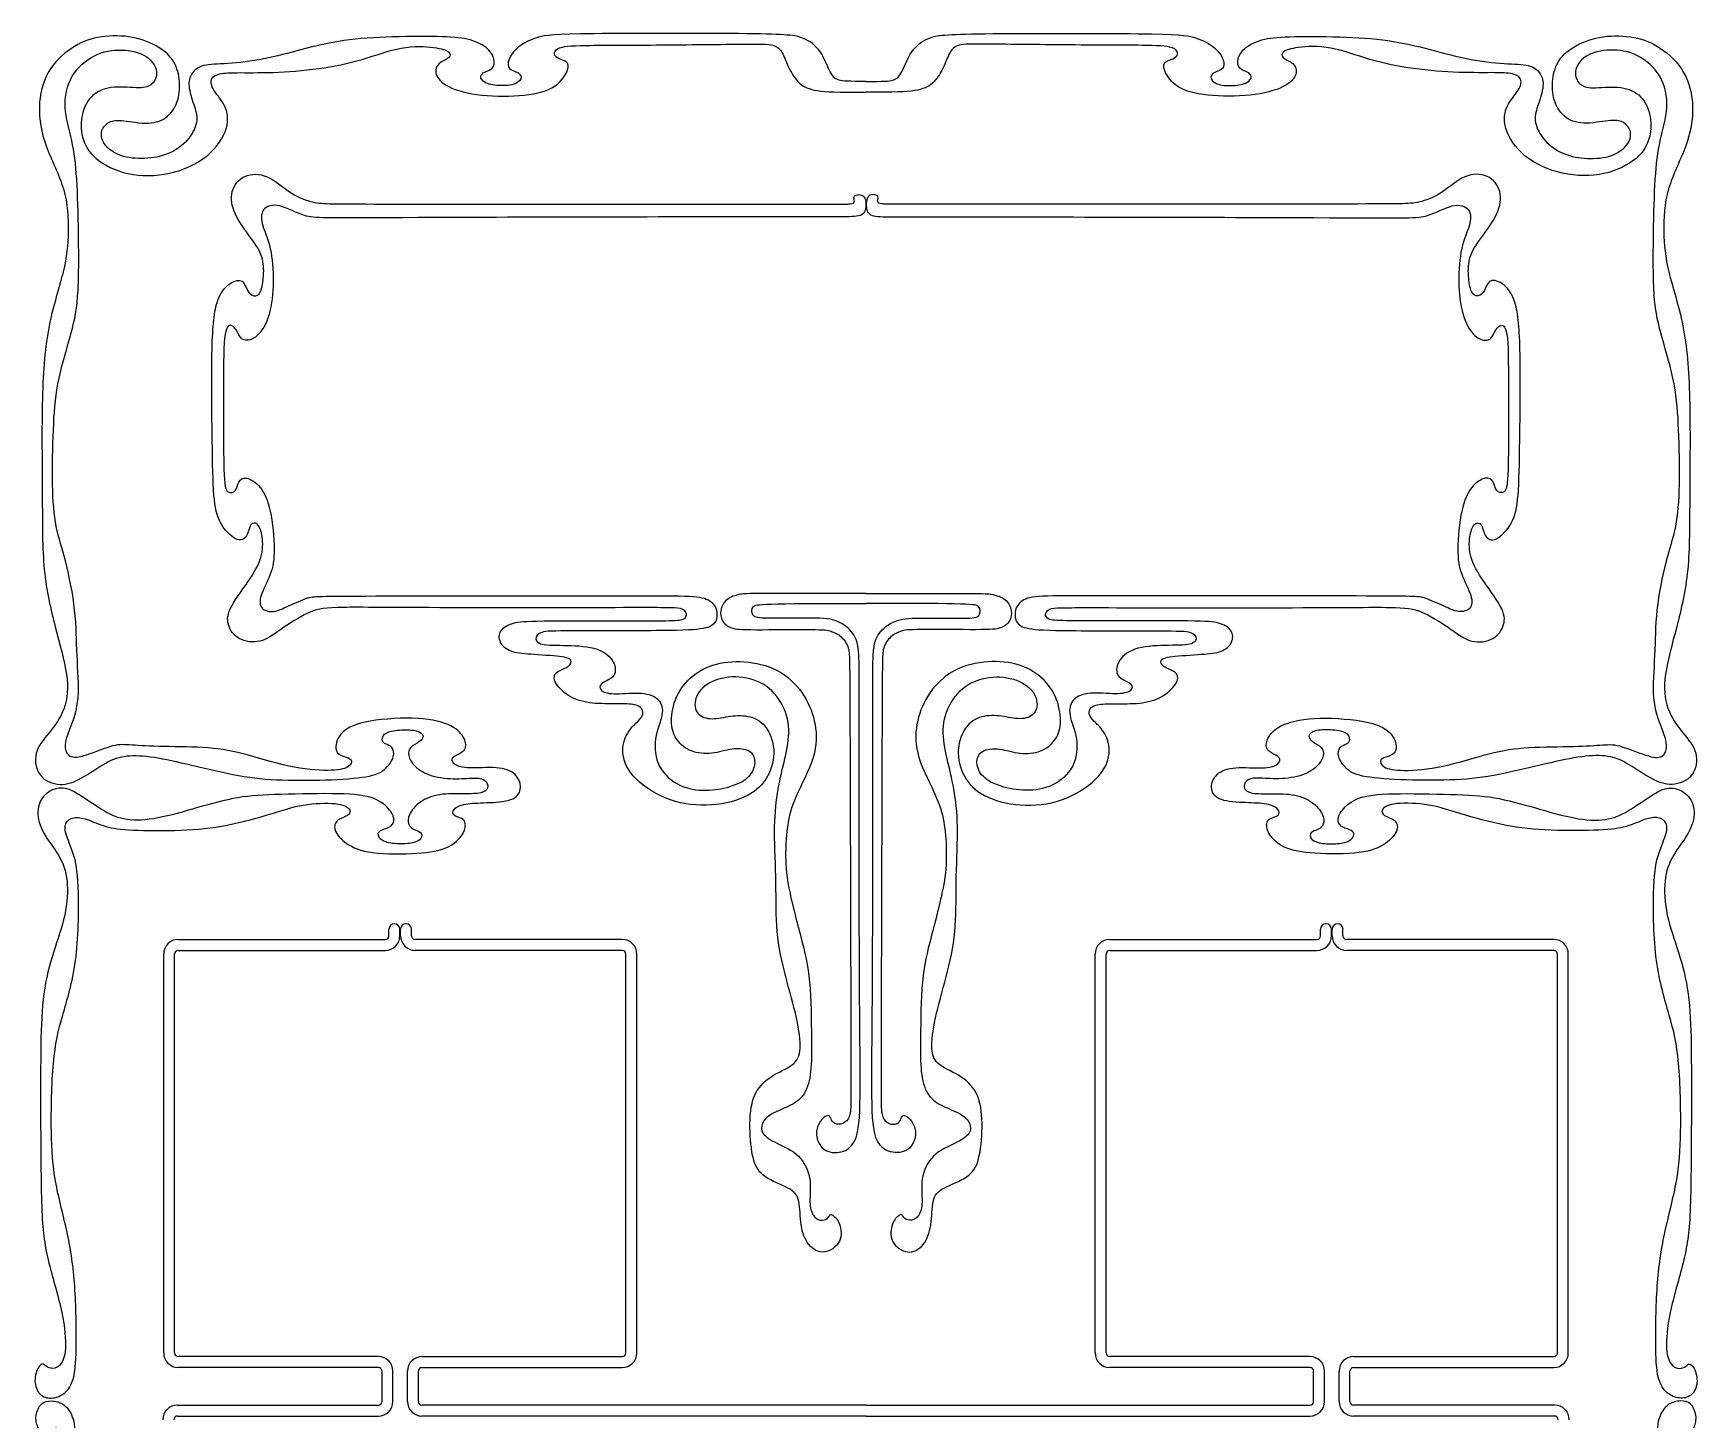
# Model space of a CAD drawing. Header units: millimetres. Extents: x -119 to 118, y -103 to 89.
# Drawn here: x 3.1 to 117.6, y -7.8 to 87.6 of the extents above; entities that cross this region are included whole.
import ezdxf

# ---------------------------------------------------------------- set-up
doc = ezdxf.new("R2010")
doc.units = ezdxf.units.MM
doc.header["$MEASUREMENT"] = 0
doc.layers.add('Layer 03', color=5, linetype='Continuous')

msp = doc.modelspace()

# ---------------------------------------------------------------- linework, layer by layer
at = {"layer": 'Layer 03'}
for p, q in [((13.03, 25.25), (27.28, 25.25)), ((27.53, 25.5), (27.53, 25.95)), ((28.28, 25.5), (28.28, 25.95)), ((28.33, 25.5), (28.33, 25.95)), ((29.08, 25.5), (29.08, 25.95)), ((43.58, 25.25), (29.33, 25.25)), ((77.11, 25.25), (91.37, 25.25)), ((91.62, 25.5), (91.62, 25.95)), ((92.37, 25.5), (92.37, 25.95)), ((92.41, 25.5), (92.41, 25.95)), ((93.16, 25.5), (93.16, 25.95)), ((107.66, 25.25), (93.41, 25.25)), ((12.03, -3.19), (12.03, 24.25)), ((12.78, -3.19), (12.78, 24.25)), ((13.03, 24.5), (27.28, 24.5)), ((43.58, 24.5), (29.33, 24.5)), ((43.83, -3.19), (43.83, 24.25)), ((44.58, -3.19), (44.58, 24.25)), ((76.11, -3.19), (76.11, 24.25)), ((76.86, -3.19), (76.86, 24.25)), ((77.11, 24.5), (91.37, 24.5)), ((107.66, 24.5), (93.41, 24.5)), ((107.91, -3.19), (107.91, 24.25)), ((108.66, -3.19), (108.66, 24.25)), ((26.8, -3.44), (13.03, -3.44)), ((26.8, -4.19), (13.03, -4.19)), ((27.05, -6.53), (27.05, -4.44)), ((27.8, -6.53), (27.8, -4.44)), ((28.8, -6.53), (28.8, -4.44)), ((29.55, -6.53), (29.55, -4.44)), ((29.8, -3.44), (43.58, -3.44)), ((29.8, -4.19), (43.58, -4.19)), ((90.89, -3.44), (77.11, -3.44)), ((90.89, -4.19), (77.11, -4.19)), ((91.14, -6.53), (91.14, -4.44)), ((91.89, -6.53), (91.89, -4.44)), ((92.89, -6.53), (92.89, -4.44)), ((93.64, -6.53), (93.64, -4.44)), ((93.89, -3.44), (107.66, -3.44)), ((93.89, -4.19), (107.66, -4.19)), ((12.97, -6.78), (26.8, -6.78)), ((60.35, -6.78), (29.8, -6.78)), ((60.35, -6.78), (90.89, -6.78)), ((107.72, -6.78), (93.89, -6.78)), ((12.97, -7.53), (26.8, -7.53)), ((60.35, -7.53), (29.8, -7.53)), ((60.35, -7.53), (90.89, -7.53)), ((107.72, -7.53), (93.89, -7.53))]:
    msp.add_line(p, q, dxfattribs=at)
for centre, radius, start, end in [((13.03, 24.25), 1, 90, 180), ((27.28, 25.5), 1, 270, 0), ((27.28, 25.5), 0.25, 270, 360), ((27.9, 25.95), 0.375, 0, 180), ((28.7, 25.95), 0.375, 0, 180), ((29.33, 25.5), 1, 180, 270), ((29.33, 25.5), 0.25, 180, 270), ((43.58, 24.25), 1, 360, 90), ((77.11, 24.25), 1, 90, 180), ((91.37, 25.5), 0.25, 270, 360), ((91.37, 25.5), 1, 270, 0), ((91.99, 25.95), 0.375, 0, 180), ((92.79, 25.95), 0.375, 0, 180), ((93.41, 25.5), 1, 180, 270), ((93.41, 25.5), 0.25, 180, 270), ((107.66, 24.25), 1, 360, 90), ((13.03, 24.25), 0.25, 90, 180), ((43.58, 24.25), 0.25, 360, 90), ((77.11, 24.25), 0.25, 90, 180), ((107.66, 24.25), 0.25, 0, 90), ((13.03, -3.19), 1, 180, 270), ((13.03, -3.19), 0.25, 180, 270), ((43.58, -3.19), 0.25, 270, 0), ((43.58, -3.19), 1, 270, 360), ((77.11, -3.19), 1, 180, 270), ((77.11, -3.19), 0.25, 180, 270), ((107.66, -3.19), 1, 270, 360), ((107.66, -3.19), 0.25, 270, 360), ((26.8, -4.44), 1, 360, 90), ((26.8, -4.44), 0.25, 360, 90), ((29.8, -4.44), 1, 90, 180), ((29.8, -4.44), 0.25, 90, 180), ((90.89, -4.44), 1, 0, 90), ((90.89, -4.44), 0.25, 360, 90), ((93.89, -4.44), 1, 90, 180), ((93.89, -4.44), 0.25, 90, 180), ((12.97, -7.78), 1, 90, 180), ((26.8, -6.53), 1, 270, 360), ((26.8, -6.53), 0.25, 270, 0), ((29.8, -6.53), 1, 180, 270), ((29.8, -6.53), 0.25, 180, 270), ((90.89, -6.53), 0.25, 270, 360), ((90.89, -6.53), 1, 270, 360), ((93.89, -6.53), 1, 180, 270), ((93.89, -6.53), 0.25, 180, 270), ((107.72, -7.78), 1, 360, 90), ((12.97, -7.78), 0.25, 90, 180), ((107.72, -7.78), 0.25, 360, 90)]:
    msp.add_arc(centre, radius, start, end, dxfattribs=at)
for points in [[(60.35, 84.28), (59.16, 84.28), (58.38, 84.28), (57.86, 84.8), (57.31, 86.42), (56.05, 87.39), (54.35, 87.59), (39.42, 87.59), (37.76, 87.39), (36.38, 86.74), (35.66, 85.74), (35.74, 85.09), (36.33, 84.95), (36.74, 84.63), (36.38, 84.04), (35.03, 83.94), (34.01, 84.17), (33.75, 84.63), (34.07, 84.95), (34.72, 85.11), (34.84, 85.8), (34.35, 86.65), (32.98, 87.26), (31.24, 87.38), (27.16, 87.37), (24.01, 87.11), (21.13, 86.37), (18.63, 85.69), (15.99, 85.46), (14.54, 85.44), (13.81, 84.74), (13.69, 83.88), (14.18, 82.47), (14.44, 81.53), (13.76, 80.16), (12.38, 79.2), (10.73, 78.91), (8.99, 79.05), (7.75, 80), (7.68, 80.95), (8.23, 81.55), (9.11, 81.66), (11.07, 81.25), (12.4, 81.77), (13.1, 82.95), (13.18, 84.46), (12.76, 85.82), (11.6, 86.79), (9.68, 87.47), (7.41, 87.41), (5.69, 86.71), (3.89, 85.02), (3.31, 82.55), (3.75, 79.91), (5.38, 76.88), (5.52, 73.84), (5.29, 71.4), (4, 67.62), (3.6, 62.9), (3.7, 55.41), (3.66, 50.52), (4.56, 46.69), (5.53, 43.3), (5.35, 41.06), (4.12, 39.39), (3.03, 38.16), (3.33, 36.36), (4.92, 35.74), (6.29, 36.22), (8.15, 37.54), (9.41, 37.96), (11.26, 37.86), (13.8, 37.29), (17.32, 36.43), (20.01, 36.18), (23.74, 36.21), (26.51, 36.45), (27.34, 36.97), (27.95, 37.85), (27.78, 38.56), (27.26, 38.67), (26.97, 38.97), (27.23, 39.54), (28.39, 39.7), (29.55, 39.66), (30, 39.26), (29.69, 38.85), (28.91, 38.5), (28.81, 37.94), (29.22, 37.14), (30.38, 36.43), (32.23, 36.25), (33.59, 36.42), (34.25, 36.21), (34.41, 35.63), (34, 35.29), (32.73, 35.26), (30.97, 35.31), (29.58, 34.77), (28.83, 33.82), (28.82, 33.14), (29.22, 32.79), (29.81, 32.65), (29.81, 32.18), (29.31, 31.86), (28.01, 31.79), (27, 32), (26.73, 32.47), (26.86, 32.76), (27.57, 32.94), (27.98, 33.34), (27.71, 34.13), (26.62, 35.08), (24.47, 35.33), (19.77, 35.24), (17.15, 35.11), (14.37, 34.33), (11.52, 33.49), (9.38, 33.39), (7.99, 33.98), (6.04, 35.38), (5.02, 35.82), (3.74, 35.32), (3.21, 34.09), (3.65, 32.57), (4.92, 31.03), (5.5, 29.42), (5.35, 26.93), (4.42, 24.4), (3.68, 21.63), (3.56, 18.14), (3.56, 14.04), (3.58, 6.39), (3.89, 3.56), (5.07, -0.16), (5.39, -2.92), (5.02, -4.06), (4.38, -4.34), (3.89, -4.11), (3.77, -3.88), (3.35, -4.11), (3.05, -5.28), (3.54, -6.22), (4.4, -6.37), (5.25, -6.03), (5.93, -5.07), (6.05, -2.85), (5.96, 1.9), (5.44, 5.15), (4.46, 8.72), (4.25, 11.68), (4.35, 17.19), (5, 19.9), (6.14, 23.46), (6.22, 29.05), (5.94, 31.03), (5.26, 32.47), (5.18, 33.29), (5.8, 33.72), (6.7, 33.58), (8.01, 32.96), (9.54, 32.75), (13.35, 32.71), (16.34, 33.02), (19.66, 33.94), (21.53, 34.59), (24.11, 34.69), (24.97, 34.23), (24.79, 33.74), (23.9, 33.53), (23.65, 32.83), (24.48, 31.81), (26.08, 31.11), (29.74, 31.13), (31.66, 31.48), (32.71, 32.47), (32.84, 33.31), (32.6, 33.6), (31.87, 33.75), (31.91, 34.24), (32.68, 34.62), (34.18, 34.65), (36.11, 34.76), (36.72, 35.55), (36.4, 36.6), (35.31, 37.17), (33.08, 36.99), (32.03, 37.17), (31.74, 37.72), (32.3, 38), (32.89, 38.32), (32.77, 39.17), (31.86, 40.1), (29.35, 40.61), (25.49, 40.28), (24.04, 39.48), (23.71, 38.11), (24.46, 37.82), (25.04, 37.68), (24.88, 37.06), (23.56, 36.8), (20.73, 37.03), (17.32, 38.15), (14.92, 38.52), (11.42, 38.5), (9.51, 38.66), (8.53, 38.68), (6.28, 37.7), (5.44, 37.77), (5.15, 38.62), (5.6, 39.78), (6.31, 41.66), (6.02, 44.83), (6.03, 47.8), (5.29, 51.46), (4.56, 53.55), (4.33, 56.31), (4.43, 60.53), (4.61, 63.35), (5.65, 66.85), (6.21, 69.04), (6.18, 73.93), (6.08, 77.78), (5.77, 80.24), (5.05, 82.48), (5.54, 84.78), (7.24, 86.23), (9.16, 86.57), (11.02, 86.1), (11.72, 84.91), (11.28, 83.99), (10.51, 83.77), (8.56, 83.99), (7.06, 83.5), (6.32, 82.07), (6.32, 80.41), (7.12, 78.94), (9.47, 77.73), (12.48, 77.76), (15.21, 78.99), (16.62, 81.15), (16.31, 82.7), (15.45, 83.6), (15.17, 84.39), (15.65, 84.82), (16.83, 84.9), (19.47, 84.85), (22.71, 85.1), (25.73, 85.71), (28.42, 86.77), (30.84, 86.64), (31.77, 86.33), (31.77, 85.89), (30.88, 85.55), (30.62, 84.92), (31.17, 83.99), (33.41, 83.26), (36.62, 83.22), (39, 83.68), (39.99, 85.17), (39.78, 85.7), (39.21, 85.79), (38.8, 86.13), (39.05, 86.58), (40, 86.78), (45.16, 86.76), (52.63, 86.86), (54.1, 86.85), (54.59, 86.35), (55.02, 85.15), (55.7, 84.06), (56.8, 83.58), (58.35, 83.53), (60.35, 83.53)], [(60.35, 84.28), (61.53, 84.28), (62.31, 84.28), (62.83, 84.8), (63.38, 86.42), (64.64, 87.39), (66.34, 87.59), (81.27, 87.59), (82.93, 87.39), (84.31, 86.74), (85.03, 85.74), (84.96, 85.09), (84.36, 84.95), (83.95, 84.63), (84.31, 84.04), (85.66, 83.94), (86.68, 84.17), (86.94, 84.63), (86.62, 84.95), (85.97, 85.11), (85.85, 85.8), (86.34, 86.65), (87.71, 87.26), (89.45, 87.38), (93.53, 87.37), (96.68, 87.11), (99.56, 86.37), (102.06, 85.69), (104.7, 85.46), (106.16, 85.44), (106.88, 84.74), (107, 83.88), (106.51, 82.47), (106.25, 81.53), (106.93, 80.16), (108.31, 79.2), (109.96, 78.91), (111.71, 79.05), (112.94, 80), (113.01, 80.95), (112.46, 81.55), (111.58, 81.66), (109.62, 81.25), (108.29, 81.77), (107.59, 82.95), (107.51, 84.46), (107.93, 85.82), (109.09, 86.79), (111.01, 87.47), (113.28, 87.41), (115, 86.71), (116.8, 85.02), (117.38, 82.55), (116.94, 79.91), (115.31, 76.88), (115.17, 73.84), (115.4, 71.4), (116.69, 67.62), (117.09, 62.9), (116.99, 55.41), (117.03, 50.52), (116.13, 46.69), (115.16, 43.3), (115.34, 41.06), (116.57, 39.39), (117.66, 38.16), (117.36, 36.36), (115.77, 35.74), (114.4, 36.22), (112.54, 37.54), (111.28, 37.96), (109.43, 37.86), (106.89, 37.29), (103.37, 36.43), (100.68, 36.18), (96.95, 36.21), (94.18, 36.45), (93.35, 36.97), (92.74, 37.85), (92.91, 38.56), (93.43, 38.67), (93.72, 38.97), (93.46, 39.54), (92.3, 39.7), (91.14, 39.66), (90.69, 39.26), (91, 38.85), (91.78, 38.5), (91.88, 37.94), (91.47, 37.14), (90.31, 36.43), (88.46, 36.25), (87.1, 36.42), (86.44, 36.21), (86.28, 35.63), (86.69, 35.29), (87.96, 35.26), (89.72, 35.31), (91.11, 34.77), (91.86, 33.82), (91.87, 33.14), (91.47, 32.79), (90.88, 32.65), (90.88, 32.18), (91.38, 31.86), (92.68, 31.79), (93.7, 32), (93.96, 32.47), (93.83, 32.76), (93.12, 32.94), (92.71, 33.34), (92.98, 34.13), (94.07, 35.08), (96.22, 35.33), (100.92, 35.24), (103.54, 35.11), (106.32, 34.33), (109.17, 33.49), (111.32, 33.39), (112.7, 33.98), (114.65, 35.38), (115.67, 35.82), (116.95, 35.32), (117.48, 34.09), (117.04, 32.57), (115.77, 31.03), (115.2, 29.42), (115.34, 26.93), (116.27, 24.4), (117.01, 21.63), (117.13, 18.14), (117.13, 14.04), (117.11, 6.39), (116.8, 3.56), (115.62, -0.16), (115.3, -2.92), (115.67, -4.06), (116.31, -4.34), (116.8, -4.11), (116.92, -3.88), (117.34, -4.11), (117.64, -5.28), (117.16, -6.22), (116.29, -6.37), (115.44, -6.03), (114.76, -5.07), (114.64, -2.85), (114.73, 1.9), (115.25, 5.15), (116.23, 8.72), (116.44, 11.68), (116.34, 17.19), (115.69, 19.9), (114.55, 23.46), (114.47, 29.05), (114.75, 31.03), (115.43, 32.47), (115.51, 33.29), (114.89, 33.72), (113.99, 33.58), (112.68, 32.96), (111.15, 32.75), (107.34, 32.71), (104.35, 33.02), (101.03, 33.94), (99.16, 34.59), (96.58, 34.69), (95.72, 34.23), (95.91, 33.74), (96.79, 33.53), (97.04, 32.83), (96.21, 31.81), (94.62, 31.11), (90.95, 31.13), (89.03, 31.48), (87.98, 32.47), (87.85, 33.31), (88.09, 33.6), (88.82, 33.75), (88.78, 34.24), (88.01, 34.62), (86.51, 34.65), (84.58, 34.76), (83.97, 35.55), (84.3, 36.6), (85.38, 37.17), (87.61, 36.99), (88.66, 37.17), (88.96, 37.72), (88.39, 38), (87.8, 38.32), (87.92, 39.17), (88.83, 40.1), (91.34, 40.61), (95.2, 40.28), (96.65, 39.48), (96.98, 38.11), (96.23, 37.82), (95.65, 37.68), (95.81, 37.06), (97.13, 36.8), (99.96, 37.03), (103.37, 38.15), (105.77, 38.52), (109.27, 38.5), (111.18, 38.66), (112.16, 38.68), (114.41, 37.7), (115.25, 37.77), (115.54, 38.62), (115.09, 39.78), (114.38, 41.66), (114.67, 44.83), (114.66, 47.8), (115.4, 51.46), (116.13, 53.55), (116.36, 56.31), (116.26, 60.53), (116.08, 63.35), (115.04, 66.85), (114.48, 69.04), (114.51, 73.93), (114.61, 77.78), (114.92, 80.24), (115.64, 82.48), (115.15, 84.78), (113.45, 86.23), (111.53, 86.57), (109.67, 86.1), (108.97, 84.91), (109.41, 83.99), (110.18, 83.77), (112.13, 83.99), (113.63, 83.5), (114.37, 82.07), (114.37, 80.41), (113.58, 78.94), (111.22, 77.73), (108.22, 77.76), (105.48, 78.99), (104.08, 81.15), (104.38, 82.7), (105.25, 83.6), (105.53, 84.39), (105.04, 84.82), (103.86, 84.9), (101.22, 84.85), (97.98, 85.1), (94.96, 85.71), (92.27, 86.77), (89.85, 86.64), (88.92, 86.33), (88.92, 85.89), (89.81, 85.55), (90.07, 84.92), (89.52, 83.99), (87.28, 83.26), (84.07, 83.22), (81.69, 83.68), (80.7, 85.17), (80.91, 85.7), (81.48, 85.79), (81.89, 86.13), (81.64, 86.58), (80.69, 86.78), (75.53, 86.76), (68.06, 86.86), (66.59, 86.85), (66.1, 86.35), (65.67, 85.15), (64.99, 84.06), (63.89, 83.58), (62.34, 83.53), (60.35, 83.53)], [(53.1, 75.84), (47.48, 75.84), (25.6, 75.84), (23.21, 75.85), (22.17, 75.94), (20.69, 76.55), (19.17, 77.95), (17.5, 77.93), (16.55, 76.77), (16.78, 75.17), (18.09, 73.46), (18.91, 72.24), (18.93, 70.9), (18.74, 69.65), (18.23, 69.44), (17.75, 69.82), (17.55, 70.7), (16.59, 70.54), (15.53, 69.3), (15.29, 65.81), (15.38, 58.43), (15.45, 55.25), (15.92, 53.65), (17.21, 52.47), (17.86, 53.06), (17.95, 53.92), (18.48, 53.94), (18.83, 53.22), (18.9, 51.7), (18.14, 50.21), (16.45, 48), (16.34, 46.91), (17.08, 45.81), (18.72, 45.58), (19.94, 46.51), (22.03, 47.86), (23.38, 48.15), (28.17, 48.06), (45.76, 48.08), (47.37, 48.08), (47.84, 47.95), (48.06, 47.63), (47.89, 47.28), (47.24, 47.16), (44.01, 47.18), (37.26, 47.18), (36.06, 47.08), (35.07, 46.56), (35.09, 45.64), (35.82, 45), (37.1, 44.87), (39.59, 44.73), (40.16, 44.49), (39.99, 44.01), (39, 43.7), (38.76, 43.13), (39.64, 42.05), (41.06, 41.48), (42.85, 41.46), (44.33, 41.47), (44.92, 41.25), (45.08, 40.77), (44.74, 40.31), (43.97, 39.65), (43.42, 38.32), (44.01, 36.5), (46.5, 34.77), (49.37, 34.31), (52.18, 34.92), (53.58, 36.19), (54.21, 38.06), (53.6, 39.98), (52.41, 40.68), (51.01, 40.67), (49.73, 40.32), (48.62, 40.68), (48.46, 41.84), (49.43, 43.04), (51.37, 43.46), (53.36, 42.99), (54.78, 41.4), (55.17, 39.45), (54.72, 37.48), (54.21, 35.37), (53.98, 32.84), (54.2, 29.08), (54.1, 25.75), (54.8, 22.67), (55.66, 19.72), (55.92, 17.56), (55.5, 16.59), (53.7, 15.89), (52.48, 14.6), (52.29, 12.35), (52.53, 9.96), (53.2, 8.86), (55.2, 8.16), (55.84, 7.43), (55.79, 5.52), (56.32, 4.14), (57.45, 3.49), (58.76, 4.43), (58.59, 5.79), (58.02, 6.36), (57.84, 6.36), (57.77, 6.02), (57.16, 5.87), (56.69, 6.2), (56.4, 7.07), (56.64, 8.78), (55.86, 10.52), (54.08, 11.26), (53.11, 11.88), (53.14, 12.63), (53.71, 13.26), (55.25, 13.82), (56.2, 14.55), (56.61, 16.07), (56.59, 18.15), (56.57, 22.63), (55.93, 25.22), (54.88, 29.11), (54.78, 31.23), (54.91, 33.16), (55.33, 34.87), (56.99, 37.91), (56.95, 40.07), (56.24, 42.03), (54.61, 43.81), (52.23, 44.45), (49.99, 44.34), (48.15, 43.36), (47.09, 41.76), (46.87, 40), (47.27, 38.9), (48.26, 38.12), (49.76, 37.95), (51.15, 38.45), (52.49, 38.31), (52.84, 37.42), (52.41, 36.39), (51.14, 35.74), (49.34, 35.42), (47.49, 35.69), (45.92, 37.04), (45.7, 39.11), (46.49, 40.78), (46.2, 41.84), (45.04, 42.3), (43.02, 42.08), (42.01, 42.3), (41.99, 42.92), (43.1, 43.22), (43.18, 44.18), (42.26, 45.28), (40.06, 45.53), (37.93, 45.44), (37.51, 45.92), (37.88, 46.47), (39.23, 46.48), (47.16, 46.48), (49.4, 46.59), (50.09, 47.02), (50.15, 48.06), (49.48, 48.76), (48.09, 48.92), (43, 48.88), (22.64, 48.89), (22.03, 48.83), (20.53, 48.16), (19.57, 47.7), (18.67, 47.94), (18.58, 48.81), (19.47, 50.4), (19.72, 51.82), (19.42, 55.01), (18.74, 56.47), (17.65, 57.17), (17.12, 56.77), (17.06, 56.06), (16.37, 55.87), (16.12, 56.73), (16.17, 62.96), (16.12, 67.25), (16.68, 67.68), (17.15, 67.02), (17.4, 66.35), (18.5, 66.57), (19.38, 68.1), (19.63, 70.5), (19.45, 72.93), (18.74, 74.41), (18.69, 75.55), (19.91, 75.99), (21.75, 74.8), (24.27, 74.92), (58.36, 74.97), (59.24, 74.97), (59.87, 74.99), (60.23, 75.2), (60.35, 75.58), (60.35, 76.19), (60.08, 76.52), (59.63, 76.48), (59.47, 76.29), (59.6, 75.97), (59.38, 75.83), (58.73, 75.83), (53.1, 75.84)], [(67.59, 75.84), (73.22, 75.84), (95.09, 75.84), (97.48, 75.85), (98.52, 75.94), (100, 76.55), (101.52, 77.95), (103.19, 77.93), (104.14, 76.77), (103.91, 75.17), (102.6, 73.46), (101.78, 72.24), (101.76, 70.9), (101.95, 69.65), (102.46, 69.44), (102.94, 69.82), (103.14, 70.7), (104.1, 70.54), (105.16, 69.3), (105.4, 65.81), (105.31, 58.43), (105.24, 55.25), (104.77, 53.65), (103.48, 52.47), (102.83, 53.06), (102.74, 53.92), (102.21, 53.94), (101.86, 53.22), (101.79, 51.7), (102.55, 50.21), (104.24, 48), (104.35, 46.91), (103.61, 45.81), (101.97, 45.58), (100.75, 46.51), (98.66, 47.86), (97.32, 48.15), (92.52, 48.06), (74.93, 48.08), (73.32, 48.08), (72.85, 47.95), (72.63, 47.63), (72.8, 47.28), (73.45, 47.16), (76.68, 47.18), (83.43, 47.18), (84.63, 47.08), (85.62, 46.56), (85.6, 45.64), (84.87, 45), (83.59, 44.87), (81.1, 44.73), (80.53, 44.49), (80.7, 44.01), (81.69, 43.7), (81.93, 43.13), (81.05, 42.05), (79.63, 41.48), (77.84, 41.46), (76.36, 41.47), (75.77, 41.25), (75.61, 40.77), (75.96, 40.31), (76.72, 39.65), (77.27, 38.32), (76.68, 36.5), (74.19, 34.77), (71.32, 34.31), (68.51, 34.92), (67.11, 36.19), (66.48, 38.06), (67.09, 39.98), (68.28, 40.68), (69.68, 40.67), (70.96, 40.32), (72.07, 40.68), (72.23, 41.84), (71.26, 43.04), (69.32, 43.46), (67.33, 42.99), (65.91, 41.4), (65.52, 39.45), (65.97, 37.48), (66.49, 35.37), (66.71, 32.84), (66.5, 29.08), (66.59, 25.75), (65.89, 22.67), (65.03, 19.72), (64.77, 17.56), (65.19, 16.59), (66.99, 15.89), (68.21, 14.6), (68.4, 12.35), (68.16, 9.96), (67.49, 8.86), (65.49, 8.16), (64.85, 7.43), (64.9, 5.52), (64.37, 4.14), (63.24, 3.49), (61.93, 4.43), (62.1, 5.79), (62.67, 6.36), (62.85, 6.36), (62.93, 6.02), (63.53, 5.87), (64, 6.2), (64.29, 7.07), (64.05, 8.78), (64.83, 10.52), (66.61, 11.26), (67.58, 11.88), (67.55, 12.63), (66.99, 13.26), (65.44, 13.82), (64.49, 14.55), (64.08, 16.07), (64.1, 18.15), (64.12, 22.63), (64.76, 25.22), (65.81, 29.11), (65.91, 31.23), (65.78, 33.16), (65.36, 34.87), (63.71, 37.91), (63.74, 40.07), (64.45, 42.03), (66.08, 43.81), (68.47, 44.45), (70.71, 44.34), (72.55, 43.36), (73.6, 41.76), (73.82, 40), (73.42, 38.9), (72.43, 38.12), (70.93, 37.95), (69.54, 38.45), (68.2, 38.31), (67.85, 37.42), (68.28, 36.39), (69.55, 35.74), (71.35, 35.42), (73.2, 35.69), (74.77, 37.04), (74.99, 39.11), (74.2, 40.78), (74.49, 41.84), (75.65, 42.3), (77.67, 42.08), (78.68, 42.3), (78.7, 42.92), (77.59, 43.22), (77.51, 44.18), (78.43, 45.28), (80.64, 45.53), (82.77, 45.44), (83.18, 45.92), (82.81, 46.47), (81.46, 46.48), (73.53, 46.48), (71.29, 46.59), (70.6, 47.02), (70.54, 48.06), (71.21, 48.76), (72.6, 48.92), (77.69, 48.88), (98.05, 48.89), (98.66, 48.83), (100.16, 48.16), (101.12, 47.7), (102.02, 47.94), (102.11, 48.81), (101.22, 50.4), (100.97, 51.82), (101.27, 55.01), (101.95, 56.47), (103.04, 57.17), (103.57, 56.77), (103.63, 56.06), (104.32, 55.87), (104.57, 56.73), (104.52, 62.96), (104.57, 67.25), (104.01, 67.68), (103.54, 67.02), (103.3, 66.35), (102.2, 66.57), (101.31, 68.1), (101.06, 70.5), (101.24, 72.93), (101.95, 74.41), (102, 75.55), (100.78, 75.99), (98.94, 74.8), (96.42, 74.92), (62.33, 74.97), (61.45, 74.97), (60.83, 74.99), (60.47, 75.2), (60.35, 75.58), (60.35, 76.19), (60.61, 76.52), (61.06, 76.48), (61.22, 76.29), (61.09, 75.97), (61.31, 75.83), (61.96, 75.83), (67.59, 75.84)], [(60.35, 49.06), (52.58, 49.06), (51.68, 49.06), (50.67, 48.69), (50.26, 47.87), (50.4, 47.13), (51, 46.62), (52.09, 46.54), (57.27, 46.6), (57.93, 46.5), (58.66, 46.14), (59.22, 45.33), (59.23, 44.3), (59.32, 14.21), (59.3, 13.38), (59.1, 12.71), (58.43, 12.45), (57.96, 12.71), (57.91, 13.15), (57.57, 13.17), (57.05, 12.62), (56.83, 11.7), (57.42, 10.55), (58.92, 10.55), (59.66, 11.36), (60.01, 12.89), (59.87, 21.48), (59.87, 43.49), (59.88, 45.19), (59.59, 46.33), (58.41, 47.27), (56.99, 47.39), (53.13, 47.33), (52.5, 47.42), (52.42, 48.28), (53.14, 48.37), (60.35, 48.37)], [(60.35, 49.06), (68.11, 49.06), (69.01, 49.06), (70.02, 48.69), (70.43, 47.87), (70.29, 47.13), (69.69, 46.62), (68.6, 46.54), (63.42, 46.6), (62.77, 46.5), (62.03, 46.14), (61.47, 45.33), (61.46, 44.3), (61.37, 14.21), (61.39, 13.38), (61.59, 12.71), (62.26, 12.45), (62.73, 12.71), (62.78, 13.15), (63.12, 13.17), (63.64, 12.62), (63.86, 11.7), (63.27, 10.55), (61.77, 10.55), (61.03, 11.36), (60.68, 12.89), (60.82, 21.48), (60.82, 43.49), (60.81, 45.19), (61.1, 46.33), (62.29, 47.27), (63.7, 47.39), (67.56, 47.33), (68.19, 47.42), (68.27, 48.28), (67.55, 48.37), (60.35, 48.37)], [(4.62, -19.91), (4.9, -18.88), (5.82, -15.99), (6, -11.66), (5.97, -9.25), (5.9, -7.65), (5.2, -6.63), (4.28, -6.44), (3.57, -6.58), (3.16, -7.49), (3.32, -8.37), (3.82, -8.83), (4.14, -8.69), (4.54, -8.24), (5.02, -8.61), (5.35, -9.15), (5.21, -11.06), (4.88, -12.86), (3.85, -15.9), (3.46, -18.33), (3.48, -22.87), (3.47, -30.25), (3.47, -35.3), (4.2, -38.27), (5.19, -41.2), (5.35, -43.57), (4.85, -45.33), (3.49, -46.82), (2.88, -48.14), (3.41, -49.72), (4.82, -50.03), (6.03, -49.7), (7.7, -48.59), (8.98, -47.84), (10.78, -47.81), (13.09, -48.29), (16.07, -49.2), (18.66, -49.66), (22.28, -49.75), (25.92, -49.67), (27.45, -48.93), (27.94, -47.7), (27.54, -47.29), (26.84, -47.15), (26.75, -46.69), (27.36, -46.26), (28.36, -46.21), (29.4, -46.39), (29.88, -46.82), (29.72, -47.19), (28.83, -47.44), (28.7, -48.04), (29.18, -48.83), (30.41, -49.57), (31.97, -49.73), (33.88, -49.62), (34.27, -49.96), (34.3, -50.45), (33.9, -50.77), (32.33, -50.66), (30.44, -50.63), (28.99, -51.52), (28.58, -52.56), (28.77, -52.92), (29.46, -53.12), (29.79, -53.41), (29.54, -53.8), (28.47, -54.03), (27.41, -53.93), (26.8, -53.58), (26.79, -53.19), (27.24, -53.02), (27.83, -52.66), (27.75, -52.16), (27.37, -51.52), (26.33, -50.85), (24.84, -50.62), (18.45, -50.55), (15.36, -51.11), (12.73, -52.12), (10.12, -52.38), (8.52, -52.16), (7.05, -51.29), (5.77, -50.2), (4.53, -50.11), (3.29, -50.43), (3.1, -52.16), (3.7, -53.41), (5.22, -55.41), (5.27, -57.09), (5.21, -60.5), (5.21, -63.81), (4.95, -64.64), (4.34, -64.79), (3.96, -64.54), (3.79, -64.21), (3.43, -64.4), (2.98, -65.39), (3.37, -66.65), (4.3, -66.94), (5.27, -66.67), (5.99, -65.28), (6, -62.38), (5.93, -59.06), (5.96, -55.74), (5.79, -54.75), (5.25, -53.59), (5.03, -52.8), (5.38, -52.06), (6.18, -52.04), (7.09, -52.41), (8.22, -52.98), (10.58, -53.06), (13.22, -53.03), (16.25, -52.81), (18.96, -52.09), (21.33, -51.47), (23.94, -51.26), (24.81, -51.57), (24.67, -52.04), (23.92, -52.28), (23.47, -53.03), (24.05, -54.21), (26.63, -54.93), (30.83, -54.88), (32.34, -54.04), (32.94, -52.85), (32.55, -52.29), (31.84, -52.2), (31.61, -51.84), (32.2, -51.4), (33.02, -51.26), (35.48, -51.35), (36.44, -50.76), (36.51, -49.76), (35.52, -49.01), (33.75, -48.96), (32.43, -49.01), (31.77, -48.63), (31.97, -48.04), (32.87, -47.83), (32.87, -46.94), (31.71, -45.85), (28.76, -45.36), (25.75, -45.51), (23.79, -46.34), (23.52, -47.59), (24.69, -47.85), (25.02, -48.45), (24.34, -48.93), (22.1, -49.14), (18.46, -48.16), (15.15, -47.31), (11.56, -47.13), (8.48, -47.2), (6.98, -47.73), (6.02, -48.19), (5.18, -48.01), (4.96, -47.16), (5.71, -45.76), (6.06, -44.23), (5.88, -40.37), (5.83, -37.22), (5, -34.53), (4.34, -31.84), (4.16, -29.54), (4.2, -24.98), (4.16, -22.17), (4.35, -20.94), (4.62, -19.91)], [(116.07, -19.91), (115.79, -18.88), (114.87, -15.99), (114.69, -11.66), (114.72, -9.25), (114.79, -7.65), (115.49, -6.63), (116.42, -6.44), (117.12, -6.58), (117.53, -7.49), (117.37, -8.37), (116.87, -8.83), (116.55, -8.69), (116.15, -8.24), (115.67, -8.61), (115.34, -9.15), (115.48, -11.06), (115.81, -12.86), (116.84, -15.9), (117.23, -18.33), (117.21, -22.87), (117.22, -30.25), (117.22, -35.3), (116.49, -38.27), (115.5, -41.2), (115.34, -43.57), (115.84, -45.33), (117.2, -46.82), (117.81, -48.14), (117.28, -49.72), (115.87, -50.03), (114.66, -49.7), (112.99, -48.59), (111.71, -47.84), (109.91, -47.81), (107.6, -48.29), (104.62, -49.2), (102.03, -49.66), (98.41, -49.75), (94.77, -49.67), (93.24, -48.93), (92.76, -47.7), (93.15, -47.29), (93.85, -47.15), (93.95, -46.69), (93.33, -46.26), (92.33, -46.21), (91.29, -46.39), (90.82, -46.82), (90.97, -47.19), (91.86, -47.44), (91.99, -48.04), (91.51, -48.83), (90.28, -49.57), (88.72, -49.73), (86.81, -49.62), (86.42, -49.96), (86.39, -50.45), (86.79, -50.77), (88.36, -50.66), (90.25, -50.63), (91.71, -51.52), (92.11, -52.56), (91.92, -52.92), (91.23, -53.12), (90.9, -53.41), (91.15, -53.8), (92.22, -54.03), (93.28, -53.93), (93.89, -53.58), (93.9, -53.19), (93.45, -53.02), (92.86, -52.66), (92.94, -52.16), (93.32, -51.52), (94.36, -50.85), (95.85, -50.62), (102.24, -50.55), (105.33, -51.11), (107.96, -52.12), (110.57, -52.38), (112.17, -52.16), (113.64, -51.29), (114.92, -50.2), (116.17, -50.11), (117.4, -50.43), (117.59, -52.16), (116.99, -53.41), (115.47, -55.41), (115.42, -57.09), (115.48, -60.5), (115.48, -63.81), (115.74, -64.64), (116.35, -64.79), (116.73, -64.54), (116.9, -64.21), (117.26, -64.4), (117.71, -65.39), (117.32, -66.65), (116.39, -66.94), (115.42, -66.67), (114.7, -65.28), (114.69, -62.38), (114.76, -59.06), (114.73, -55.74), (114.91, -54.75), (115.44, -53.59), (115.66, -52.8), (115.31, -52.06), (114.51, -52.04), (113.6, -52.41), (112.47, -52.98), (110.11, -53.06), (107.47, -53.03), (104.44, -52.81), (101.73, -52.09), (99.36, -51.47), (96.75, -51.26), (95.88, -51.57), (96.02, -52.04), (96.77, -52.28), (97.22, -53.03), (96.64, -54.21), (94.06, -54.93), (89.86, -54.88), (88.35, -54.04), (87.75, -52.85), (88.14, -52.29), (88.85, -52.2), (89.08, -51.84), (88.49, -51.4), (87.68, -51.26), (85.21, -51.35), (84.25, -50.76), (84.18, -49.76), (85.17, -49.01), (86.94, -48.96), (88.26, -49.01), (88.92, -48.63), (88.72, -48.04), (87.82, -47.83), (87.82, -46.94), (88.98, -45.85), (91.93, -45.36), (94.94, -45.51), (96.9, -46.34), (97.17, -47.59), (96, -47.85), (95.67, -48.45), (96.35, -48.93), (98.59, -49.14), (102.23, -48.16), (105.54, -47.31), (109.13, -47.13), (112.21, -47.2), (113.71, -47.73), (114.67, -48.19), (115.52, -48.01), (115.73, -47.16), (114.98, -45.76), (114.63, -44.23), (114.81, -40.37), (114.86, -37.22), (115.69, -34.53), (116.35, -31.84), (116.53, -29.54), (116.5, -24.98), (116.53, -22.17), (116.34, -20.94), (116.07, -19.91)]]:
    msp.add_open_spline(points, degree=3, dxfattribs=at)

doc.saveas('drawing.dxf')
